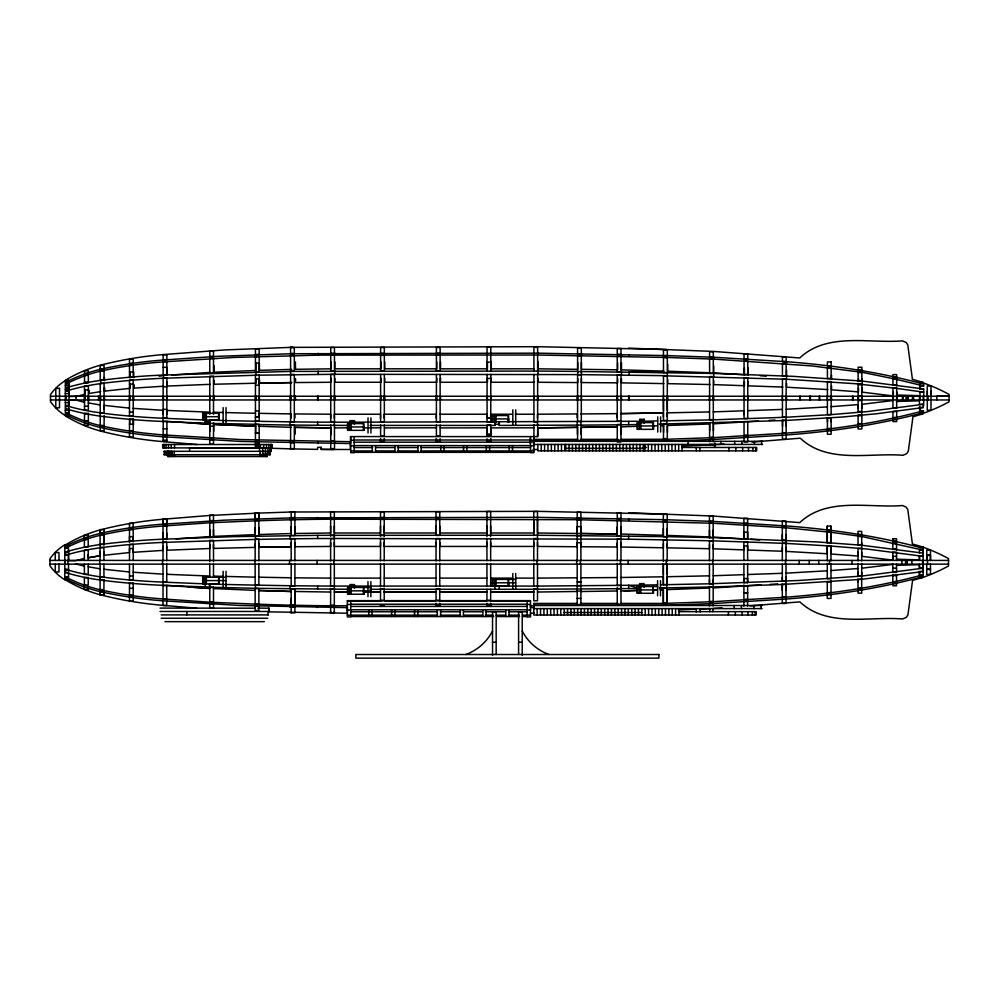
<?xml version="1.0" encoding="UTF-8"?>
<svg xmlns="http://www.w3.org/2000/svg" width="999" height="999" viewBox="0 0 999 999"><rect width="100%" height="100%" fill="white"/><g stroke="black" fill="none" stroke-linecap="round" stroke-linejoin="round"><path stroke-width="1.5" d="M65.197 564.135L65.197 560.414M68.519 576.885L65.434 576.885L65.434 578.746L70.092 581.043A135.764 117.582 0 0 0 81.668 585.988L84.653 587.075A135.764 117.582 0 0 0 99.937 591.57A375.899 325.537 0 0 0 125.862 596.528L131.094 597.327A375.899 325.537 0 0 0 162.712 600.786L239.723 605.469L347.352 607.629M68.519 569.393L65.722 569.393L65.722 572.614L70.38 573.938A135.764 67.882 0 0 0 81.955 576.785L84.94 577.422A135.764 67.882 0 0 0 100.225 580.007A375.899 187.949 0 0 0 126.161 582.879L131.393 583.341A375.899 187.949 0 0 0 163.012 585.339L209.628 587.075L209.628 583.853M84.515 558.404L75.512 560.689L68.519 560.689L68.519 555.157L65.722 555.157L65.722 551.935L70.38 550.611A135.764 67.882 0 0 1 81.955 547.752L84.94 547.127A135.764 67.882 0 0 1 100.225 544.53A375.899 187.949 0 0 1 126.161 541.67L131.393 541.208A375.899 187.949 0 0 1 163.012 539.21L232.305 536.675L317.632 535.327L537.499 535.252L666.483 536.65L713.174 537.612L817.657 541.945L861.7 545.242L923.163 553.134M68.519 550.824L68.519 548.089L65.722 548.089L65.722 546.228L70.38 543.931A135.764 117.582 0 0 1 81.955 538.985L84.94 537.899A135.764 117.582 0 0 1 100.225 533.404A375.899 325.537 0 0 1 126.161 528.446L131.393 527.634A375.899 325.537 0 0 1 163.012 524.175L224.588 520.154L291.658 517.882L537.499 517.345L666.483 519.742L713.174 521.416L786.026 525.911C832.292 529.383 878.346 536.126 923.163 548.289M68.519 399.975L68.519 405.519L65.722 405.519L65.722 408.728L70.38 410.065A135.764 67.882 0 0 0 81.955 412.912L84.94 413.536A135.764 67.882 0 0 0 100.225 416.133A375.899 187.949 0 0 0 126.161 419.006L131.393 419.468A375.899 187.949 0 0 0 163.012 421.466L205.195 423.201L205.195 419.98M67.994 564.135L67.994 560.414M68.232 580.119L68.232 578.259M68.519 573.401L68.519 570.192M68.519 554.358L68.519 551.136M68.519 546.703L68.519 544.842M68.519 409.528L68.519 406.306M69.056 386.65L69.056 383.916L66.259 383.916L66.259 382.055L70.904 379.757A135.764 117.582 0 0 1 82.492 374.812L85.464 373.726A135.764 117.582 0 0 1 100.749 369.23A375.899 325.537 0 0 1 126.686 364.273L131.918 363.461A375.899 325.537 0 0 1 163.536 360.002L217.42 356.356L290.597 353.746L538.036 353.171L667.295 355.607L713.711 357.242L786.563 361.725C832.829 365.209 878.87 371.953 923.688 384.116L923.688 385.976L919.979 385.976M84.515 399.962L84.515 396.241M85.04 390.234L85.04 394.23L76.049 396.516M100.225 551.735L100.225 555.719L88.224 557.767L88.224 554.408M88.224 399.962L88.224 396.241M100.749 391.546L88.761 393.594L88.761 390.234M99.688 564.135L99.688 560.414M99.937 591.57L99.937 589.71A135.764 117.582 0 0 1 84.653 585.214L81.668 584.128A135.764 117.582 0 0 1 70.092 579.183L65.434 576.885M103.933 592.17L103.933 594.904L100.087 594.904L100.087 594.055M100.087 533.753L100.087 529.645L103.933 529.645L103.933 533.091M100.225 580.007L100.225 576.798A135.764 67.882 0 0 1 84.94 574.2L81.955 573.576A135.764 67.882 0 0 1 70.38 570.716L65.722 569.393M65.722 555.157L70.38 553.833A135.764 67.882 0 0 1 81.955 550.973L84.94 550.349A135.764 67.882 0 0 1 100.225 547.752L100.225 544.53M65.722 548.089L70.38 545.791A135.764 117.582 0 0 1 81.955 540.846L84.94 539.76A135.764 117.582 0 0 1 100.225 535.264L100.225 533.404M100.225 416.133L100.225 383.391L104.071 383.391L104.071 412.799L100.225 412.799A135.764 67.882 0 0 1 84.94 410.327L81.955 409.702A135.764 67.882 0 0 1 70.38 406.843L65.722 405.519M100.225 399.962L100.225 396.241M103.933 551.735L103.933 555.307L129.495 552.547L129.495 548.563L133.204 548.563L133.204 552.31L163.012 550.387L163.012 546.403M103.933 545.254L103.933 534.94L100.087 534.94L100.087 544.93M103.933 532.38L103.933 529.645M103.933 399.962L103.933 396.241M103.933 380.369L103.933 377.497M130.02 384.39L130.02 388.374L104.47 391.133L104.47 387.562M104.47 380.781L104.47 377.672M129.495 542.195L129.495 536.675L133.204 536.675L133.204 541.858M129.495 399.962L129.495 396.241M130.02 378.022L130.02 372.502M133.204 399.962L133.204 396.241M163.536 386.213L133.741 388.136L133.741 384.39M133.741 377.684L133.741 371.94M162.475 564.135L162.475 560.414M162.712 600.786L162.712 598.925A375.899 325.537 0 0 1 131.094 595.479L125.862 594.667A375.899 325.537 0 0 1 99.937 589.71M163.012 585.339L163.012 582.117A375.899 187.949 0 0 1 131.393 580.119L126.161 579.657A375.899 187.949 0 0 1 100.225 576.798M100.225 547.752A375.899 187.949 0 0 1 126.161 544.88L131.393 544.418A375.899 187.949 0 0 1 163.012 542.42L163.012 532.929M100.225 535.264A375.899 325.537 0 0 1 126.161 530.294L131.393 529.495A375.899 325.537 0 0 1 163.012 526.036L163.012 518.993L166.721 518.993L166.721 523.863L163.012 523.863L163.012 518.993M163.012 421.466L163.012 418.244A375.899 187.949 0 0 1 131.393 416.246L126.161 415.784A375.899 187.949 0 0 1 100.225 412.924M163.012 399.962L163.012 396.241M166.721 546.403L166.721 550.237L209.778 548.501L209.778 544.517M166.721 539.572L166.721 532.929M166.721 524.463L166.721 518.993M166.721 399.962L166.721 396.241M167.258 382.23L167.258 386.064L210.302 384.328M167.258 375.399L167.258 368.756M209.778 529.67L209.778 536.563L175.949 538.923M209.778 399.962L209.778 396.241M213.499 544.517L213.499 548.414L255.145 547.39L255.145 543.381M213.499 529.67L213.499 536.401L255.145 534.64L255.145 527.697M213.499 399.962L213.499 396.241M214.023 380.344L214.023 384.24L255.981 383.216L255.981 379.208M214.023 365.497L214.023 372.227L255.981 370.467L255.981 363.524M254.92 564.135L254.92 560.414M255.157 605.981L255.157 604.12L209.49 602.197L162.712 598.925M255.145 519.792L255.145 512.986L258.866 512.986L258.866 518.656L255.145 518.656L255.145 512.986M348.601 589.285L255.444 588.336L255.444 585.114L224.588 584.452M163.012 542.42L255.444 539.423L255.444 536.213M163.012 526.036L209.778 522.764L255.444 520.841L255.444 518.993M223.052 420.529L209.778 420.129L209.778 423.364L259.166 424.35L259.166 439.847L255.444 439.847L255.444 421.241L224.588 420.567M255.444 399.962L255.444 396.241M291.184 542.782L291.184 546.753L258.866 547.327L258.866 543.381M258.866 527.697L258.866 534.54L291.184 533.541L291.184 526.648M258.866 518.431L258.866 512.986M258.866 399.962L258.866 396.241M259.39 379.208L259.39 383.154L291.72 382.58M291.72 369.368L259.39 370.367L259.39 363.024M289.535 564.135L289.535 560.414M289.785 607.055L289.785 605.194L255.157 604.12M290.072 588.948L290.072 585.739L255.444 585.114M255.444 539.423L290.072 538.811L290.072 535.589M255.444 520.841L290.072 519.78L290.072 517.919M348.601 425.424L290.072 425.075L290.072 421.865L255.444 421.241M290.072 399.962L290.072 396.241M291.184 605.119L291.184 589.21L294.905 589.21L294.905 605.119L291.184 605.119L291.184 598.326M291.184 417.894L291.184 413.911L258.866 413.336L258.866 417.295L255.444 417.295M291.184 396.241L291.184 399.962L291.034 396.241M294.905 542.757L294.905 546.728L330.619 546.441L330.619 542.457M294.905 526.623L294.905 533.491L330.619 532.991L330.619 526.098M294.905 399.962L294.905 396.241M295.429 378.584L295.429 382.555L331.144 382.267L331.144 378.284M295.429 361.963L295.429 369.318L331.144 368.818L331.144 361.925M317.095 564.135L317.095 560.414M317.345 607.517L317.345 605.656L289.785 605.194M317.632 589.223L317.632 586.001L290.072 585.739M290.072 538.811L317.632 538.536L317.632 535.327M290.072 519.78L317.632 519.305L317.632 517.457M317.632 425.349L317.632 422.127L290.072 421.865M317.632 399.962L317.632 396.241M334.328 611.326L334.328 612.812L330.619 612.812L330.619 611.326M330.619 399.962L330.619 396.241M333.803 564.135L333.803 560.414M334.041 607.629L334.041 605.769L317.345 605.656M334.328 589.285L334.328 586.076L317.632 586.001M334.328 542.457L334.328 546.441L380.494 546.441L380.494 542.457M317.632 538.536L334.328 538.473L334.328 535.252M334.328 526.098L334.328 532.991L380.494 532.991L380.494 526.098M317.632 519.305L334.328 519.193L334.328 517.345M334.328 425.412L334.328 422.19L317.632 422.127M334.328 399.962L334.328 396.241M334.865 378.284L334.865 382.267L381.019 382.267L381.019 378.284M334.865 361.925L334.865 368.818L381.019 368.818L381.019 361.925M347.352 607.267L347.352 613.211L269.243 611.85L269.243 608.204L257.792 608.091M350.025 588.211L350.025 584.565L354.458 584.565L354.458 588.211M350.025 424.338L350.025 422.19L334.328 422.19M354.458 424.338L354.458 422.19L639.797 421.278M380.494 399.962L380.494 396.241M384.203 542.457L384.203 546.441L436.039 546.441L436.039 542.457M384.203 526.098L384.203 532.991L436.039 532.991L436.039 526.098M384.203 399.962L384.203 396.241M384.74 378.284L384.74 382.267L436.8 382.267L436.8 378.284M384.74 361.925L384.74 368.818L436.8 368.818L436.8 361.925M436.263 399.962L436.263 396.241M439.76 542.457L439.76 546.441L486.938 546.441L486.938 542.457M439.76 526.098L439.76 532.991L486.938 532.991L486.938 526.098M440.522 378.284L440.522 382.267L487.462 382.267L487.462 378.284M440.522 361.925L440.522 368.818L487.462 368.818L487.462 361.925M486.938 417.457L486.938 414.235L439.985 414.235M486.938 399.962L486.938 396.241M490.659 542.457L490.659 546.441L533.791 546.441L533.791 542.457M490.659 526.098L490.659 532.991L533.791 532.991L533.791 519.28L533.791 535.626M490.659 399.962L490.659 396.241M534.315 382.267L491.183 382.267L491.183 378.284M534.315 368.818L491.183 368.818L491.183 361.438M494.855 425.412L494.855 422.19L494.855 425.424L370.055 425.412M499.288 425.412L499.288 422.19L499.288 425.424L580.906 425.112L580.906 421.903M577.31 603.421L533.791 603.421L533.791 605.282L664.36 605.282L712.886 603.558L785.738 599.063C832.005 595.591 878.046 588.848 922.864 576.673L922.864 574.825L919.442 574.825L919.442 571.765M533.791 399.962L533.791 396.241M536.975 564.135L536.975 560.414M639.622 587.3L639.622 583.641L644.055 583.641L644.055 585.152L537.499 586.076L537.499 589.285L370.055 589.285M537.499 542.457L537.499 546.441L577.197 546.74L577.197 542.757L580.906 542.757L580.906 546.74L617.257 547.015L617.257 542.907M537.499 560.951L537.499 535.252M537.499 517.345L537.499 532.991L615.746 533.941M68.756 408.703L68.756 412.812L65.959 412.812L65.959 414.672L70.617 416.97A135.764 117.582 0 0 0 82.205 421.915L85.177 423.002A135.764 117.582 0 0 0 100.462 427.497A375.899 325.537 0 0 0 126.398 432.467L131.631 433.266A375.899 325.537 0 0 0 163.249 436.725L240.26 441.408L350.487 443.568L350.487 436.575L537.637 436.613L537.637 434.14M537.499 425.412L537.499 422.19M537.499 399.962L537.499 396.241M577.722 378.584L577.722 382.567L538.036 382.267L538.036 378.284M577.722 362.437L577.722 369.33L538.036 368.818L538.036 361.438M576.66 564.135L576.66 560.414M577.197 585.776L577.197 604.62L580.906 604.62L580.906 585.776M577.197 535.551L577.197 560.839M577.197 533.503L577.197 526.61L580.906 526.61L580.906 533.503L617.257 533.99L617.257 526.873M830.269 532.23L786.026 527.759L713.174 523.276L577.197 519.705L577.197 517.857M577.197 425.112L577.197 421.903M577.197 399.962L577.197 396.241M580.382 564.135L580.382 560.414M580.906 535.551L580.906 560.839M580.906 519.705L580.906 517.857M581.443 378.584L581.443 382.567L617.657 382.842L617.657 378.733M581.443 362.437L581.443 369.33L617.657 369.817L617.657 362.699M617.12 399.962L617.12 396.241M620.441 564.135L620.441 560.414M620.978 563.424L620.978 588.686L533.791 589.248M620.978 542.907L620.978 547.04L663.348 547.764L663.336 543.818M620.978 560.714L620.978 518.381L617.257 518.431M620.978 526.873L620.978 534.04L663.348 535.277L663.336 528.446M620.978 421.59L620.978 424.812L580.906 425.124M620.978 399.962L620.978 396.241M621.503 378.733L621.503 382.867L663.873 383.591M621.503 362.699L621.503 369.867L663.873 371.104M628.134 564.135L628.134 560.414M617.257 588.661L628.658 588.561L628.658 585.352L638.261 587.986M919.442 547.552L923.163 547.352L923.163 556.343L866.87 549.025L830.993 546.041L786.026 543.419L713.174 540.834L628.658 539.198L628.658 535.976M628.658 520.454L628.658 518.593M620.978 424.812L628.658 424.687L628.658 421.466M628.658 399.962L628.658 396.241M644.055 587.3L644.055 585.077L657.517 584.84M709.465 588.036L667.195 589.622L667.182 602.809L663.336 602.809L663.348 589.685L660.314 589.772M709.465 575.836L667.195 576.723L667.182 584.602L663.336 584.602L663.348 576.785L620.978 577.497M663.336 574.725L663.336 564.135M663.348 396.241L663.473 410.552M663.573 432.455L663.586 425.624M664.36 605.282L664.36 603.421L712.886 601.698L785.738 597.202C832.005 593.731 878.046 586.987 922.864 574.825M666.233 564.135L666.233 560.414M667.182 574.725L667.182 564.135M667.32 410.552L667.182 396.241M667.432 432.455L667.432 425.512L709.702 423.976L709.702 430.794M896.528 565.347L919.442 564.672L919.442 568.194L923.163 568.194L861.7 576.086L798.688 580.494L709.465 583.791L709.465 579.77M709.465 544.767L709.465 548.713L667.195 547.827L667.182 543.818M709.465 530.107L709.465 536.938L667.195 535.402L667.182 528.446M709.465 399.962L709.465 396.241M712.649 564.135L712.649 560.414M712.886 603.558L712.886 601.698M659.19 588.011L713.174 586.937L713.174 579.77M713.174 544.767L713.174 548.788L743.905 549.887L743.905 545.966L747.627 545.966L747.627 550.024L782.317 551.248L782.317 547.34M713.174 540.834L713.174 523.139L709.465 523.139L709.465 538.136M713.174 530.107L713.174 537.062L743.905 538.961L743.905 532.18L747.627 532.18L747.627 539.185M713.174 523.276L713.174 521.416L709.465 521.291M713.174 423.064L713.174 419.842L786.026 417.245L830.993 414.635L866.87 411.638L923.163 404.32L923.163 407.542L877.172 413.673L842.856 416.97L786.026 420.467L659.228 424.15M713.174 399.962L713.174 396.241M713.711 380.594L713.711 384.615L744.442 385.714L744.442 381.793M713.711 365.934L713.711 372.889L744.442 374.787L744.442 368.007M743.905 606.193L743.905 600.874M743.905 582.617L743.905 578.571L747.627 578.571L747.627 582.617L743.905 582.617L743.905 563.748M743.905 399.962L743.905 396.241M747.627 606.193L747.627 600.874M748.151 381.793L748.151 385.839L782.841 387.075M748.151 375.012L748.151 368.007M786.026 564.135L786.026 581.256L782.317 581.256L782.317 577.21M782.317 541.333L782.317 534.54M782.317 399.962L782.317 396.241M785.501 564.135L785.501 560.414M785.738 599.063L785.738 597.202M923.163 564.135L923.163 571.416L918.081 572.165L861.7 579.308L782.317 584.477L782.317 597.015L786.026 597.015L786.026 577.21M786.026 547.34L786.026 551.386L827.272 553.758L827.272 545.804L830.993 545.804L830.993 560.963M786.026 560.839L786.026 534.54M786.026 527.759L786.026 525.911M786.026 420.467L786.026 417.245M786.026 399.962L786.026 396.241M786.563 383.166L786.563 387.212L827.809 389.585M786.563 370.367L786.563 379.245L855.956 383.753L895.741 388.274M799.212 564.135L799.212 560.414M809.29 564.135L809.29 560.414M818.693 564.135L818.693 560.414M827.272 543.006L827.272 531.88L830.993 531.88L830.993 542.582L827.272 542.582L827.272 531.88M827.272 530.144L827.272 526.111L830.993 526.111L830.993 530.019L827.272 530.019L827.272 526.111M827.272 399.962L827.272 396.241M829.457 564.135L829.457 560.414M830.993 545.804L830.993 554.008L857.991 556.043L857.991 552.247M830.993 543.256L830.993 531.88M830.993 531.493L830.993 526.111M830.993 399.962L830.993 396.241M831.53 385.726L831.53 389.835L858.516 391.87L858.516 388.074M831.53 379.083L831.53 374.812M851.985 564.135L851.985 560.414M861.7 563.623L861.7 576.098L857.991 576.098L857.991 572.29M857.991 399.962L857.991 396.241M858.516 381.506L858.516 378.883M861.413 590.334L861.413 588.486M861.7 579.32L857.991 579.32L857.991 588.086L861.7 588.086L861.7 572.29M861.7 552.247L861.7 556.318L892.819 560.127L892.819 556.368L896.528 556.368M861.7 560.926L861.7 543.056M919.442 553.196L919.442 550.149L923.163 550.149L861.7 536.488L857.991 536.463L857.991 545.229L861.7 545.229L861.7 534.627L861.7 531.393L857.991 531.393L857.991 534.602L861.7 534.602M861.7 415.434L861.7 412.212M861.7 399.962L861.7 396.241M862.237 388.074L862.237 392.145L893.343 395.954L893.343 392.195M862.237 381.705L862.237 378.883M892.819 541.57L892.819 538.786L896.528 538.786L896.528 541.57M892.819 399.962L892.819 396.241M897.065 392.195L897.065 395.03L919.979 395.691L919.979 392.17L923.688 392.17L897.065 388.436M905.606 564.135L905.606 560.414M907.254 564.135L907.254 560.414M911.887 564.135L911.887 560.414M919.442 399.962L919.442 396.241M919.679 411.089L919.679 406.506M919.979 411.688L919.979 407.217M922.626 564.135L922.626 560.414M923.163 399.962L923.163 396.241M923.688 405.731L923.688 388.961L862.237 381.069L792.894 376.336L713.711 373.439L577.584 371.503M927.284 396.241L927.284 391.246M931.006 396.241L931.006 391.246M271.878 447.902L271.89 444.518L162.7 444.518L162.7 447.902L271.828 447.902L271.828 444.518L271.678 447.902M663.336 416.858L663.348 412.912L620.978 413.623L663.348 412.912M667.182 416.858L667.195 412.837L709.465 411.95M667.295 399.962L667.295 396.241M786.563 379.245L663.473 375.774L663.473 420.429L667.32 420.429L667.295 372.49M666.77 424.001L666.77 420.779L713.174 419.842M666.77 539.885L666.77 536.663M666.77 587.874L666.77 584.665L713.174 583.716L713.174 563.711M895.741 379.22L862.237 372.315L811.875 365.934L713.711 359.103L667.295 357.467L667.295 355.607M667.007 441.121L667.007 439.26L713.423 437.624L786.275 433.141C832.529 429.657 878.583 422.914 923.401 410.751L923.401 412.612C878.583 424.775 832.529 431.518 786.275 435.002L713.423 439.485L664.884 441.208L533.916 441.208M639.747 423.414L639.797 419.318L644.23 419.318L644.18 421.466M644.18 423.339L644.23 421.191L657.579 420.954M666.77 521.64L666.77 519.78M666.483 605.194L666.483 603.334M66.259 383.916L70.904 381.618A135.764 117.582 0 0 1 82.492 376.673L85.464 375.587A135.764 117.582 0 0 1 100.749 371.091A375.899 325.537 0 0 1 126.686 366.121L131.918 365.322A375.899 325.537 0 0 1 163.536 361.863L232.829 357.492L318.157 355.132L538.036 355.02L667.295 357.467M76.049 396.391L69.056 396.516L69.056 390.984L66.259 390.984L66.259 387.762L70.904 386.438A135.764 67.882 0 0 1 82.492 383.579L85.464 382.954A135.764 67.882 0 0 1 100.749 380.357A375.899 187.949 0 0 1 126.686 377.497L131.918 377.035A375.899 187.949 0 0 1 163.536 375.037L290.597 371.416L538.036 371.079L577.722 371.378L577.722 374.6L667.295 375.711M66.259 390.984L70.904 389.66A135.764 67.882 0 0 1 82.492 386.8L85.464 386.176A135.764 67.882 0 0 1 100.749 383.579A375.899 187.949 0 0 1 126.686 380.706L131.918 380.244A375.899 187.949 0 0 1 163.536 378.246L255.981 375.249L255.981 372.04M88.224 557.767L100.087 555.719M892.819 400.549L861.7 404.358L861.7 408.416M861.7 568.219L892.819 564.423M159.066 376.161L162.05 375.824M830.993 406.68L857.991 404.632L857.991 408.416M830.993 570.541L857.991 568.506M171.865 375.075L210.302 372.39M714.722 444.705L724.025 444.043M751.935 442.058L800.274 438.186C827.784 464.11 869.255 452.522 902.971 455.282L906.667 453.708L908.316 451.248L912.961 416.733L923.163 413.786L919.442 413.786M712.774 608.503L722.077 607.842M749.987 605.856L799.874 601.873C827.384 627.797 868.855 616.208 902.572 618.968L906.268 617.394L907.916 614.934L912.574 580.419L922.764 577.459L919.442 577.459L923.163 577.347L927.547 575.699A188.124 188.124 0 0 0 948.513 565.996L948.513 558.553A188.124 188.124 0 0 0 927.547 548.851L923.163 547.202M744.143 421.94L713.423 423.838L713.423 430.794M747.864 421.715L758.416 421.066M768.98 420.417L775.012 420.042M713.174 587.961L743.905 586.013M743.905 585.839L761.176 584.939M770.217 584.39L777.746 583.916M786.026 409.29L827.272 406.905M786.026 573.164L827.272 570.779M256.955 513.174L292.257 511.963M621.228 439.348L667.007 439.26M682.242 446.078L713.174 444.817M678.321 609.902L696.241 609.178L696.241 612.1M709.952 608.616L700.074 609.015L700.074 612.025M713.174 411.888L743.905 410.789L743.905 414.697M747.627 410.664L782.317 409.415M642.482 447.577L645.516 447.465M255.444 513.249L209.178 515.496L163.012 519.243A375.899 375.899 0 0 0 131.393 523.239L126.161 524.163A375.899 375.899 0 0 0 100.225 529.895A135.764 135.764 0 0 0 84.94 535.077L81.955 536.338A135.764 135.764 0 0 0 70.38 542.045L65.722 544.692L68.519 544.692L64.798 544.817A49.688 49.688 0 0 0 56.656 551.023L54.246 553.446A49.688 49.688 0 0 0 49.95 558.766L49.95 565.784A49.688 49.688 0 0 0 54.246 571.103L56.656 573.526A49.688 49.688 0 0 0 64.798 579.732L68.519 579.732M713.174 575.749L743.905 574.662M747.627 574.525L782.317 573.289M713.174 586.937L786.026 584.34M292.257 347.315L224.588 349.937L163.012 354.595A375.899 375.899 0 0 0 131.393 358.591L126.161 359.515A375.899 375.899 0 0 0 100.225 365.247A135.764 135.764 0 0 0 84.94 370.429L81.955 371.69A135.764 135.764 0 0 0 70.38 377.397L65.722 380.045L68.519 380.045M896.528 401.473L919.442 400.799L919.442 404.333L923.163 404.333M637.861 426.273L621.216 426.86L621.216 434.028M652.996 425.936L657.529 425.799M660.564 425.711L663.586 425.512M620.978 590.933L637.624 590.446L624 590.896M652.759 589.997L655.781 589.909M660.314 589.835L663.348 589.735M258.991 375.187L334.865 374.3L577.722 374.6M290.072 347.365L537.499 346.69L666.633 349.513M290.072 512.012L537.499 511.338L666.633 514.16M291.571 382.592L259.39 383.154L259.39 379.945M628.658 424.7L638.349 424.513M258.866 547.327L291.184 546.753M628.658 588.561L638.261 588.386M660.551 420.904L666.77 420.779M660.501 584.79L666.77 584.665M537.749 434.802L537.749 427.909L577.434 427.297M581.143 427.297L617.37 426.81M537.749 427.909L577.434 427.397L577.434 434.29M617.37 426.91L581.143 427.397L581.143 434.29M537.499 592.032L577.197 591.47M580.906 591.52L617.257 590.983M580.906 413.948L617.12 413.648L617.12 417.757M537.499 578.109L577.197 577.809M580.906 577.809L617.257 577.534M292.257 448.901L270.417 448.226M291.858 612.574L289.673 612.537M330.744 353.396L334.465 353.396M436.401 353.371L440.122 353.371M255.444 354.495L259.166 354.495M290.597 355.257L294.318 355.257L294.318 371.216L290.597 371.216L290.597 353.746M380.619 355.357L384.34 355.357M663.473 355.706L667.32 355.706M209.778 356.418L213.499 356.418M487.075 362.15L490.784 362.15M255.444 363.062L259.166 363.062M129.495 363.424L133.204 363.424M163.137 367.32L166.858 367.32M100.225 368.918L104.071 368.918L104.071 365.472L100.225 365.472L100.225 370.117M859.352 370.167L861.837 370.167M859.352 370.429L861.837 370.429M129.495 371.99L133.204 371.99M858.116 372.552L861.837 372.552M84.515 373.526L87.075 373.526M290.597 374.438L294.318 374.438L294.318 421.765L290.597 421.765L290.597 371.416M892.944 376.835L896.665 376.835M487.075 378.421L490.784 378.421M896.665 378.683L892.944 378.683L892.944 384.752L896.665 384.752M255.444 378.946L259.166 378.946M858.116 380.594L861.837 380.594M69.056 380.894L65.335 380.894L65.335 415.309L69.056 415.309M65.335 381.243L69.056 381.243M66.259 382.055L69.056 382.055M84.515 382.093L88.362 382.093M919.442 382.43L923.163 382.43L912.424 379.32M129.495 384.091L133.204 384.091M858.116 384.727L861.837 384.727M255.444 385.277L259.166 385.277M65.335 385.751L69.056 385.751M163.137 386.838L166.858 386.838M66.259 387.762L69.056 387.762M919.979 413.174L923.688 413.174L928.083 411.526A188.124 188.124 0 0 0 949.05 401.823L949.05 394.38A188.124 188.124 0 0 0 928.083 384.677L923.688 383.029L919.979 383.029L919.979 388.973L923.688 388.961M65.335 389.373L67.807 389.373M84.515 389.935L88.362 389.935M65.335 393.581L69.056 393.581M858.116 395.716L861.837 395.716M50.487 396.241L949.05 396.241L936.837 396.241L936.837 399.962M69.056 399.812L76.049 399.812M50.487 399.962L949.05 399.962M858.116 400.487L861.837 400.487M65.335 402.622L69.056 402.622M84.515 406.268L88.362 406.268M919.442 407.542L923.163 407.542M163.137 409.365L166.858 409.365M65.335 410.439L69.056 410.439M919.679 410.751L923.401 410.751M255.444 410.914L259.166 410.914M858.116 411.476L861.837 411.476M129.495 412.1L133.204 412.1M920.928 412.612L923.401 412.612M205.195 412.849L209.628 412.862M84.515 414.11L88.474 414.11M512.225 414.235L490.659 414.235L490.659 418.206L486.938 418.206M515.297 414.235L533.791 414.235M65.335 414.96L67.807 414.96M861.837 415.147L858.116 415.147L858.116 423.913L861.837 423.913L861.95 415.022M858.116 415.596L861.837 415.596M68.519 416.171L65.722 416.171L70.38 418.818A135.764 135.764 0 0 0 81.955 424.525L84.94 425.786A135.764 135.764 0 0 0 100.225 430.969A375.899 375.899 0 0 0 126.161 436.7L131.393 437.624A375.899 375.899 0 0 0 163.012 441.62L197.103 444.518M202.685 416.708L219.081 416.708M255.444 417.107L259.166 417.107M896.665 417.507L892.944 417.507L892.944 411.451L896.665 411.451L896.665 421.59L892.944 421.59L892.944 418.806M487.075 417.782L490.784 417.782M827.409 417.794L831.131 417.794L831.131 428.496L827.409 428.496L827.409 417.794L827.522 421.915M492.357 418.918L508.741 418.918M892.944 419.368L896.665 419.368M219.081 420.079L202.685 420.079L202.685 413.324L218.893 413.324L218.943 420.079M639.735 420.816L644.155 420.816M163.137 421.353L166.858 421.353M350.025 421.815L354.458 421.815M205.195 422.065L209.628 422.077L209.628 419.98M653.421 422.589L637.225 422.589L637.225 429.333L653.621 429.333L653.471 425.961M858.116 423.651L861.837 423.651M129.495 424.213L133.454 424.225M494.855 424.288L499.288 424.288M637.225 425.961L653.621 425.961M209.778 426.186L213.499 426.186M347.527 426.96L363.911 426.973M102.785 427.285L100.225 427.285L100.225 430.731L104.071 430.731L104.071 427.634M334.578 427.909L348.426 427.809M363.811 427.909L380.731 427.809M384.453 427.909L436.513 427.809M440.222 427.909L487.175 427.809L487.175 434.802L490.896 434.802L490.896 427.909L534.028 427.809M163.137 428.871L166.858 428.871M827.409 430.344L831.131 430.344M255.444 432.879L259.166 432.879M255.444 433.116L259.166 433.116M487.075 434.053L490.784 434.053M163.137 436.513L166.858 436.513L166.858 441.383L163.137 441.383L163.249 434.865A375.899 325.537 0 0 1 131.631 431.406L126.398 430.606A375.899 325.537 0 0 1 100.462 425.636A135.764 117.582 0 0 1 85.177 421.141L82.205 420.055A135.764 117.582 0 0 1 70.617 415.109L65.959 412.812M744.043 437.062L747.751 437.062M709.59 439.085L713.311 439.085M533.916 439.348L577.572 439.348M580.694 439.348L618.119 439.348M209.778 439.785L213.499 439.785L213.499 444.23L209.778 444.23L209.778 438.723M354.158 439.997L530.544 439.997M163.137 440.147L166.858 440.147M350.774 440.234L354.158 440.234M530.544 440.234L533.916 440.234M487.075 440.684L490.784 440.684M762.562 441.333L533.528 441.333L533.528 444.43L762.562 444.43M255.444 441.708L259.166 441.708M163.249 434.865L240.26 439.548L350.487 441.708M380.494 438.911L380.494 441.558L384.34 441.62L384.34 438.611M530.257 441.708L533.916 441.708M617.257 441.945L620.978 441.945M354.158 442.195L530.544 442.195M290.597 442.794L294.318 442.794M255.444 443.906L259.166 443.906M709.59 444.355L713.311 444.355M712.637 445.442L714.872 445.442M354.158 445.579L530.544 445.579M350.774 445.816L354.158 445.816M530.544 445.816L533.916 445.816M255.444 445.929L259.166 445.929M350.249 442.532L350.249 449.525L321.266 449.413L321.266 447.34L317.632 447.34L317.632 449.388L290.072 448.851M643.368 447.477L646.465 447.477M682.017 447.477L756.705 447.477L756.705 450.849L565.709 450.849L565.709 444.43M354.158 447.564L372.727 447.564M375.811 447.564L394.38 447.564M397.477 447.564L417.594 447.564M420.691 447.564L530.544 447.564M271.016 447.964L189.598 447.964L189.598 451.336M565.709 448.339L643.368 448.339M533.016 449.525L537.499 449.525M350.774 450.936L372.727 450.936M375.811 450.936L394.38 450.936M397.477 450.936L417.957 450.949M420.691 450.936L533.916 450.936M163.873 451.323L271.104 451.336L271.116 447.964L270.941 451.336M354.158 452.335L530.544 452.335M163.873 454.707L270.329 454.707L270.329 451.323M291.184 517.569L294.905 517.569M330.619 517.582L334.328 517.582M380.507 517.544L384.215 517.544M436.039 517.544L439.76 517.544M577.197 518.069L580.906 518.069M334.328 519.193L577.197 519.705M663.336 519.88L667.182 519.88M620.978 520.292L617.257 520.292L617.257 535.889L620.978 535.889M209.778 520.591L213.499 520.591M743.905 523.314L747.627 523.314M782.317 525.674L786.026 525.674M102.66 533.091L100.087 533.091L100.087 529.645M330.619 535.389L334.328 535.389M380.507 535.377L384.215 535.377M577.197 535.676L580.906 535.676M709.465 537.537L713.174 537.537M84.378 537.699L88.224 537.699L88.224 535.002L84.378 534.977L84.378 539.085M334.328 538.473L628.658 539.198M537.499 538.523L533.791 538.523L533.791 560.951M620.978 539.11L617.257 539.11L617.257 560.714M896.528 541.008L892.819 541.008L892.819 538.786M786.026 543.294L782.317 543.294L782.317 560.839M100.087 544.343L103.933 544.343L103.933 534.94M68.519 545.067L64.798 545.067L64.798 579.482L68.519 579.482M86.95 547.015L84.378 547.015L84.378 539.56L88.224 539.56L88.224 547.015M919.442 547.202L923.163 547.077L912.424 543.968L907.779 509.552L906.13 507.092L902.434 505.519C868.718 508.279 827.259 496.703 799.749 522.614L713.174 516.046L628.658 512.787M861.7 548.439L857.991 548.439L857.991 560.926M896.528 548.926L892.819 548.926L892.819 542.869L896.528 542.869L896.528 550.187M65.722 551.935L68.519 551.935M926.747 555.119L930.469 555.119M923.163 556.343L919.442 556.343L919.442 559.865L896.528 559.203M49.95 560.414L948.513 560.414M49.95 564.135L948.513 564.135M892.819 568.169L896.528 568.181M926.747 569.118L930.469 569.118M926.747 569.442L930.469 569.442M919.442 571.416L923.163 571.416M892.819 575.624L896.528 575.624M129.495 575.986L133.204 575.986M205.195 576.735L209.628 576.735M226.036 577.21L202.685 577.21L202.685 583.953L219.081 583.953M334.328 578.109L380.494 578.109M384.203 578.109L436.039 578.109M439.76 578.109L486.938 578.109M490.659 578.109L512.225 578.109M515.297 578.109L533.791 578.109M494.855 578.945L499.288 578.945M515.709 579.42L492.357 579.42L492.357 586.176L508.741 586.176L508.603 582.792M100.087 580.194L103.933 580.194M202.685 580.581L226.036 580.581M830.993 581.967L827.272 581.967L827.272 592.607L830.993 592.607L830.993 580.294M492.357 582.792L515.709 582.792M129.495 583.366L133.204 583.366M896.528 583.491L892.819 583.491L892.819 585.764L896.528 585.764L896.528 582.979M209.778 584.19L213.499 584.19M163.012 585.526L166.721 585.526M620.978 585.439L617.257 585.439L617.257 563.424M334.328 586.076L537.499 586.076M657.617 586.538L637.125 586.538L637.125 593.294L653.508 593.294L653.508 589.922M709.465 587.012L713.174 587.012L713.174 601.398L709.465 601.398L709.465 586.413M370.866 587.462L347.527 587.462L347.527 594.218L363.911 594.218M129.495 588.299L133.204 588.349M330.619 589.148L334.328 589.148M380.507 589.16L384.215 589.16M637.125 589.922L657.617 589.922M347.527 590.846L370.866 590.846M577.197 591.058L580.906 591.058M100.087 591.458L102.66 591.458M363.524 591.982L380.444 591.982M384.153 591.982L436.039 591.982M439.76 591.982L486.938 591.982M490.659 591.982L533.791 591.982M363.524 592.032L380.444 592.032M384.153 592.032L436.039 592.032M439.76 592.032L486.938 592.032M490.659 592.032L533.791 592.032M577.197 598.364L580.906 598.401M381.493 600.636L347.352 600.636L347.352 616.907L350.724 616.907L350.724 600.836M384.603 600.636L435.814 600.636M438.923 600.636L487.037 600.636M490.134 600.636L530.494 600.636L530.494 616.907L527.11 616.907L527.11 600.836M347.352 600.836L530.494 600.836M743.905 601.236L747.627 601.236M580.419 603.421L617.719 603.421M620.829 603.421L664.36 603.421M350.724 604.208L527.11 604.208M347.352 604.445L350.724 604.445M527.11 604.445L530.494 604.445M533.791 605.506L762.037 605.506M257.617 605.869L255.145 605.869L255.145 610.489L258.866 610.489L258.866 605.869M334.041 605.769L347.352 605.769M380.507 605.794L384.215 605.794M436.039 605.794L439.76 605.794M486.938 605.794L490.659 605.794M350.724 606.418L527.11 606.418M330.619 606.967L334.328 606.967M160.015 608.091L255.307 608.204M533.791 608.603L762.037 608.603M350.724 609.79L527.11 609.79M347.352 610.027L350.724 610.027M527.11 610.027L530.494 610.027M160.015 611.463L269.393 611.463M678.995 611.65L756.168 611.65L756.168 615.022L533.791 615.022L533.791 603.421M350.724 611.775L437.375 611.775M440.472 611.775L460.576 611.775M463.673 611.775L482.242 611.775M485.339 611.775L505.457 611.775M508.553 611.775L527.11 611.775M564.185 612.512L641.845 612.512M530.494 613.211L534.465 613.211M161.176 614.897L268.406 614.897M347.352 615.159L437.375 615.159M440.472 615.159L460.576 615.159M463.673 615.159L482.242 615.159M485.339 615.159L493.081 615.159M496.166 615.159L505.457 615.159M508.553 615.159L519.38 615.159M522.477 615.159L530.494 615.159M350.724 616.545L493.731 616.545M496.753 616.545L519.605 616.545M522.602 616.545L527.11 616.545M161.176 618.269L267.632 618.269M164.96 621.64L264.348 621.64M492.544 642.27L496.166 642.27M518.593 642.27L522.227 642.27M294.905 577.822L330.619 578.109M334.328 449.525L321.253 449.388L321.253 447.34M290.072 425.087L255.444 424.463M330.856 434.815L330.856 427.909L295.142 427.31L295.142 434.278M295.142 427.41L330.856 427.909M294.905 591.483L330.607 592.045M291.184 577.784L258.866 577.21M663.985 372.427L629.195 371.803L629.195 375.025M255.444 588.336L209.628 587.225L209.628 584.003L223.052 584.403M709.989 384.54L667.732 383.653L667.719 379.645M213.499 412.262L222.814 412.5M225.924 412.562L255.444 413.286M213.499 576.136L222.752 576.361M225.836 576.435L255.145 577.16M291.034 591.483L258.866 590.496L291.184 591.483M259.103 426.261L291.433 427.36M205.195 421.628L209.778 421.79M628.658 348.139L713.174 351.398L799.749 357.967C827.259 332.055 868.718 343.631 902.434 340.871L906.13 342.445L907.779 344.905L912.437 379.42M709.989 372.764L667.732 371.216L667.719 364.273M201.473 419.855L163.012 418.244M201.473 583.728L163.012 582.117M209.778 412.175L166.721 410.427L166.721 414.26M166.721 574.3L209.778 576.048M213.736 424.388L255.694 426.161M213.499 588.561L255.157 590.384M760.214 375.761L766.258 376.136M750.636 539.373L759.69 539.935M133.204 408.366L163.012 410.289L163.012 414.26M133.204 572.24L163.012 574.15M191.571 422.939L210.015 424.238M172.877 585.876L175.949 586.101M188.249 586.962L209.778 588.461L166.721 585.402L166.721 598.826L163.012 598.826L163.012 585.139M196.703 608.204L162.612 605.307A375.899 375.899 0 0 1 130.994 601.311L125.762 600.387A375.899 375.899 0 0 1 99.825 594.655A135.764 135.764 0 0 1 84.54 589.472L81.568 588.211A135.764 135.764 0 0 1 69.98 582.504L65.322 579.845M129.495 408.129L103.933 405.357L103.933 408.941M103.933 569.23L129.495 572.002M830.993 532.305L861.7 536.488M88.224 402.909L100.225 404.97M88.224 566.783L100.087 568.806M897.065 379.52L923.688 385.976M75.512 399.975L84.515 402.285M75.512 563.848L84.378 566.146M64.798 563.798L65.447 564.135M930.469 564.023L930.469 574.375L926.747 574.375L926.747 564.135M928.083 396.241L928.083 399.962M927.547 560.414L927.547 564.135M923.163 547.352L923.163 577.197L919.442 576.997M919.979 385.639L919.979 389.023M919.979 396.241L919.979 399.962M919.442 556.168L919.442 560.414M919.442 564.135L919.442 568.381M919.442 572.914L919.442 575.424M913.536 396.241L913.536 399.962M912.437 396.241L912.437 399.962M908.316 396.241L908.316 399.962M907.779 396.241L907.779 399.962M906.667 396.241L906.667 399.962M906.13 396.241L906.13 399.962M902.971 396.241L902.971 399.962M902.434 396.241L902.434 399.962M901.91 560.414L901.91 564.135M896.665 385.914L896.665 374.613L892.944 374.613L892.944 377.397M896.528 560.414L896.528 552.147L892.819 552.147L892.819 560.414M896.528 564.135L896.528 572.415L892.819 572.415L892.819 564.135M896.528 574.775L896.528 581.63L892.819 581.63L892.819 574.775M893.343 396.241L893.343 399.962M862.237 370.454L862.237 372.315M862.237 381.069L862.237 384.29M862.237 396.241L862.237 399.962M861.837 371.391L861.837 367.22L858.116 367.257L858.116 370.167M861.95 424.413L861.837 428.983L858.116 428.983L858.116 426.036M858.516 396.241L858.516 399.962M857.991 563.623L857.991 576.098M857.691 579.283L857.691 581.918M853.046 396.241L853.046 399.962M852.522 396.241L852.522 399.962M831.53 396.241L831.53 399.962M831.23 417.657L831.23 421.915M831.131 430.094L831.131 434.265L827.409 434.265L827.409 430.094M830.993 563.586L830.993 578.746L827.272 578.746L827.272 563.586M830.519 396.241L830.519 399.962M827.272 545.804L827.272 560.963M819.754 396.241L819.754 399.962M819.23 396.241L819.23 399.962M810.351 396.241L810.351 399.962M809.814 396.241L809.814 399.962M800.274 396.241L800.274 399.962M799.749 396.241L799.749 399.962M786.563 361.725L786.563 363.586M786.563 396.241L786.563 399.962M786.275 420.754L786.275 426.361M786.275 433.141L786.275 435.002M786.163 433.728L786.163 439.285L782.442 439.285L782.442 434.69M786.026 526.398L786.026 521.091L782.317 521.091L782.317 526.398M786.026 598.876L786.026 603.458L782.317 603.458L782.317 598.876M785.976 583.416L785.976 590.421M782.554 419.58L782.554 426.361M782.317 564.135L782.317 581.256M782.267 583.641L782.267 590.421M761.613 441.333L761.613 444.43M761.088 605.506L761.088 608.603M755.744 447.477L755.744 450.849M755.207 611.65L755.207 615.022M754.407 441.333L754.407 444.43M753.87 605.506L753.87 608.603M752.934 447.477L752.934 450.849M752.409 611.65L752.409 615.022M748.476 447.477L748.476 450.849M748.151 396.241L748.151 399.962M747.939 611.65L747.939 615.022M747.751 436.463L747.751 442.02L744.043 442.02L744.043 436.463M747.627 523.676L747.627 518.356L743.905 518.356L743.905 523.676M747.627 560.414L747.627 541.92L743.905 541.92L743.905 560.414M747.627 563.748L747.627 582.617M747.627 585.776L747.627 599.375L743.905 599.375L743.905 584.989M744.442 396.241L744.442 399.962M742.657 447.477L742.657 450.849M742.12 611.65L742.12 615.022M741.907 441.333L741.907 444.43M741.37 605.506L741.37 608.603M735.876 447.477L735.876 450.849M735.339 611.65L735.339 615.022M734.69 441.333L734.69 444.43M734.165 605.506L734.165 608.603M728.945 447.477L728.945 450.849M728.408 611.65L728.408 615.022M720.966 441.333L720.966 444.43M714.872 442.882L714.872 447.477M713.711 357.242L713.711 359.103M713.711 373.439L713.711 376.66M713.711 396.241L713.711 399.962M713.423 437.624L713.423 439.485M713.311 422.839L713.311 437.225L709.59 437.225L709.59 422.839M713.311 438.798L713.311 441.72M713.174 522.614L713.174 516.021L709.465 516.021L709.465 522.614M713.174 560.826L713.174 540.759L709.465 540.759L709.465 560.826M713.174 605.894L713.174 603.246L709.465 603.259L709.465 605.894M712.911 608.603L712.911 611.65M709.777 608.603L709.777 611.65M709.59 438.798L709.59 441.72M709.465 563.711L709.465 583.791M699.874 447.477L699.874 450.849M696.241 447.477L696.241 450.849M688.099 441.333L688.099 444.43M682.08 444.43L682.017 450.849M678.995 608.603L678.995 615.022M678.696 444.43L678.696 450.849M675.611 608.603L675.611 615.022M675.324 444.43L675.324 450.849M672.24 608.603L672.24 615.022M671.94 444.43L671.94 450.849M668.855 608.603L668.855 615.022M668.568 444.43L668.568 450.849M667.719 396.241L667.732 399.962M667.32 356.418L667.32 350.224L663.473 350.224L663.473 356.418M667.182 520.491L667.182 514.398L663.336 514.398L663.336 520.491M667.182 561.201L667.182 539.947L663.336 539.947L663.336 561.201M667.182 563.636L667.182 584.602M667.182 602.809L667.182 587.824L663.336 587.824L663.336 602.809M665.484 608.603L665.484 615.022M665.197 444.43L665.197 450.849M664.884 439.348L664.884 441.208M663.336 563.636L663.336 584.602M662.1 608.603L662.1 615.022M661.813 444.43L661.813 450.849M660.626 416.858L660.626 432.043M660.476 580.644L660.476 595.816M658.728 608.603L658.728 615.022M658.441 444.43L658.441 450.849M657.742 416.858L657.742 432.043M657.579 580.644L657.579 595.816M655.356 608.603L655.356 615.022M655.057 444.43L655.057 450.849M653.271 586.538L653.271 593.294M653.109 586.538L653.109 593.294M651.972 608.603L651.972 615.022M651.685 444.43L651.685 450.849M648.601 608.603L648.601 615.022M648.301 444.43L648.301 450.849M645.217 608.603L645.217 615.022M644.929 444.43L644.929 450.849M644.23 419.318L644.155 422.315L639.735 422.315L639.797 419.318M643.368 444.43L643.368 450.849M641.845 608.603L641.845 615.022M640.883 422.589L640.883 429.333M640.771 586.538L640.771 593.294M639.997 444.43L639.997 450.849M639.397 422.589L639.397 429.333M639.298 586.538L639.298 593.294M638.473 608.603L638.473 615.022M637.562 422.589L637.562 429.333M637.462 586.538L637.462 593.294M636.613 444.43L636.613 450.849M635.089 608.603L635.089 615.022M633.241 444.43L633.241 450.849M631.718 608.603L631.718 615.022M629.857 444.43L629.857 450.849M629.195 354.42L629.195 356.281M629.195 396.241L629.195 399.962M628.334 608.603L628.334 615.022M626.485 444.43L626.485 450.849M624.962 608.603L624.962 615.022M623.114 444.43L623.114 450.849M621.503 354.208L621.503 356.069M621.503 371.69L621.503 374.912M621.503 396.241L621.503 399.962M621.59 608.603L621.59 615.022M620.978 518.956L620.978 512.724L617.257 512.724L617.257 518.956M620.978 587.424L620.978 604.195L617.257 604.195L617.257 587.424M619.73 444.43L619.73 450.849M618.206 608.603L618.206 615.022M617.657 396.241L617.657 399.962M616.358 444.43L616.358 450.849M614.835 608.603L614.835 615.022M612.974 444.43L612.974 450.849M611.45 608.603L611.45 615.022M609.602 444.43L609.602 450.849M608.079 608.603L608.079 615.022M606.231 444.43L606.231 450.849M604.695 608.603L604.695 615.022M602.847 444.43L602.847 450.849M601.323 608.603L601.323 615.022M599.475 444.43L599.475 450.849M597.951 608.603L597.951 615.022M596.091 444.43L596.091 450.849M594.567 608.603L594.567 615.022M592.719 444.43L592.719 450.849M591.196 608.603L591.196 615.022M589.348 444.43L589.348 450.849M587.812 608.603L587.812 615.022M585.963 444.43L585.963 450.849M584.44 608.603L584.44 615.022M582.592 444.43L582.592 450.849M581.443 353.683L581.443 355.532M581.443 371.378L581.443 374.6M581.443 396.241L581.443 399.962M581.306 372.352L581.306 355.744L577.584 355.744L577.584 372.352M581.306 424.7L581.306 440.447L577.584 440.447L577.584 424.7M581.068 608.603L581.068 615.022M580.906 518.381L580.906 512.3L577.197 512.3L577.197 518.381M580.906 536.525L580.906 519.917L577.197 519.917L577.197 536.525M580.906 563.798L580.906 585.651L577.197 585.651L577.197 563.798M579.208 444.43L579.208 450.849M577.722 353.683L577.722 355.532M577.722 396.241L577.722 399.962M577.684 608.603L577.684 615.022M577.197 417.919L577.197 413.936L537.499 414.235L537.499 418.206M575.836 444.43L575.836 450.849M574.313 608.603L574.313 615.022M572.452 444.43L572.452 450.849M570.928 608.603L570.928 615.022M569.08 444.43L569.08 450.849M567.557 608.603L567.557 615.022M564.847 444.43L564.847 450.849L537.837 450.849L537.837 444.43M564.185 608.603L564.185 615.022M561.475 444.43L561.475 450.849M560.801 608.603L560.801 615.022M558.104 444.43L558.104 450.849M557.43 608.603L557.43 615.022M554.72 444.43L554.72 450.849M554.045 608.603L554.045 615.022M551.348 444.43L551.348 450.849M550.674 608.603L550.674 615.022M547.964 444.43L547.964 450.849M547.302 608.603L547.302 615.022M544.592 444.43L544.592 450.849M543.918 608.603L543.918 615.022M541.221 444.43L541.221 450.849M540.546 608.603L540.546 615.022M538.036 353.171L538.036 355.02M538.036 366.958L538.036 368.818M538.036 371.079L538.036 374.3M538.036 379.046L538.036 382.267M538.036 396.241L538.036 399.962M537.637 354.358L537.637 347.377L533.916 347.377L533.916 354.358M537.637 355.107L537.637 371.453M537.637 374.35L537.637 421.853L533.916 421.853L533.916 374.35M537.637 424.737L537.637 436.613M537.499 517.757L537.499 511.55L533.791 511.55L533.791 517.757M537.499 519.28L537.499 535.626M537.499 563.598L537.499 586.026M537.499 588.911L537.499 600.786L533.791 600.786L533.791 588.911M537.162 608.603L537.162 615.022M533.916 355.107L533.916 371.453M533.916 424.737L533.916 452.697L530.544 452.697L530.544 436.613M533.791 563.598L533.791 586.026M530.257 438.424L530.257 443.568M522.227 655.282L522.227 611.738L518.593 611.738L518.593 654.507M515.709 409.802L515.709 424.975M515.709 573.526L515.709 588.698M512.812 409.802L512.812 424.975M512.812 573.526L512.812 588.698M512.512 445.579L512.512 452.335M509.253 445.579L509.253 452.335M509.078 609.79L509.078 616.545M508.603 418.918L508.741 422.302M508.503 586.176L508.454 579.42L508.316 586.176M508.341 415.547L508.316 422.302L508.553 415.547L492.357 415.547L492.357 422.302M505.819 609.79L505.819 616.545M499.288 586.076L499.288 589.285M496.166 654.507L496.166 611.738L492.544 611.738L492.544 655.282M496.003 415.547L496.003 422.302M496.003 579.42L496.003 586.176M494.855 586.076L494.855 589.285M494.53 415.547L494.53 422.302M494.53 579.42L494.53 586.176M492.694 415.547L492.694 422.302M492.694 579.42L492.694 586.176M491.183 366.958L491.183 368.818M491.183 379.046L491.183 382.267M491.183 396.241L491.183 399.962M490.784 354.146L490.784 347.29L487.075 347.29L487.075 354.146M490.784 355.02L490.784 371.079M490.784 374.3L490.784 421.89L487.075 421.89L487.075 374.3M490.784 438.761L490.784 441.62L486.938 441.558L487.075 438.761M490.659 438.911L490.659 441.558M490.659 517.994L490.659 511.463L486.938 511.463L486.938 517.994M490.659 519.193L490.659 536.525M490.659 538.473L490.659 560.739M490.659 563.811L490.659 586.076M490.659 589.285L490.659 600.212L486.938 600.212L486.938 589.285M490.659 603.284L490.659 606.418M489.597 445.579L489.597 452.335M487.462 396.241L487.462 399.962M487.075 355.02L487.075 371.079M486.938 519.193L486.938 536.525M486.938 538.473L486.938 560.739M486.938 563.811L486.938 586.076M486.938 603.284L486.938 606.418M486.338 445.579L486.338 452.335M486.163 609.79L486.163 616.545M482.904 609.79L482.904 616.545M466.795 445.579L466.795 452.335M463.548 445.579L463.548 452.335M463.374 609.79L463.374 616.545M460.114 609.79L460.114 616.545M444.006 445.579L444.006 452.335M440.746 445.579L440.746 452.335M440.584 609.79L440.584 616.545M440.522 396.241L440.522 399.962M440.122 354.383L440.122 347.527L436.401 347.527L436.401 354.383M440.122 374.425L440.122 421.778L436.401 421.778L436.401 374.425M440.122 424.987L440.122 436.039L436.401 436.039L436.401 424.987M440.122 438.661L440.122 441.62L436.263 441.558L436.263 438.911M439.76 517.782L439.76 511.7L436.039 511.7L436.039 517.782M439.76 561.001L439.76 538.598L436.039 538.598L436.039 561.001M439.76 563.548L439.76 585.951M439.76 603.271L439.76 606.418M437.325 609.79L437.325 616.545M436.8 396.241L436.8 399.962M436.401 438.661L436.401 441.62M436.263 418.206L436.263 414.235L384.203 414.235L384.203 418.206M436.039 563.548L436.039 585.951M436.039 603.271L436.039 606.418M421.216 445.579L421.216 452.335M417.957 445.579L417.957 452.335M417.782 609.79L417.782 616.545M414.535 609.79L414.535 616.545M398.301 445.579L398.301 452.335M395.042 445.579L395.042 452.335M394.867 609.79L394.867 616.545M391.62 609.79L391.62 616.545M384.74 396.241L384.74 399.962M384.34 374.425L384.34 421.778L380.619 421.778L380.619 374.425M384.34 424.987L384.34 436.039L380.619 436.039L380.619 424.987M384.203 438.911L384.203 441.558M384.215 517.782L384.215 511.7L380.507 511.7L380.507 517.782M384.215 536.488L384.215 519.405L380.507 519.405L380.507 536.488M384.215 560.876L384.215 538.598L380.507 538.598L380.507 560.876M384.215 563.673L384.215 585.951M384.215 588.211L384.215 600.212L380.507 600.212L380.507 588.211M384.215 605.244L384.215 606.418M381.019 396.241L381.019 399.962M380.619 438.611L380.619 441.62M380.494 418.206L380.494 414.235L334.328 414.235L334.328 418.206M380.507 563.673L380.507 585.951M380.507 605.244L380.507 606.418M375.512 445.579L375.512 452.335M372.252 445.579L372.252 452.335M372.078 609.79L372.078 616.545M370.929 417.869L370.929 433.042M370.866 581.568L370.866 596.74M368.818 609.79L368.818 616.545M368.032 417.869L368.032 433.042M367.982 581.568L367.982 596.74M363.773 426.96L363.911 430.344L347.527 430.344L347.527 423.588L363.723 423.588L363.686 430.344M363.773 590.846L363.773 594.218L363.673 587.462M363.511 423.588L363.486 430.344M363.486 587.462L363.511 594.218M354.158 436.613L354.158 452.697L350.774 452.697L350.774 436.613M351.173 423.588L351.173 430.344M351.173 587.462L351.173 594.218M349.687 423.588L349.687 430.344M349.687 587.462L349.687 594.218M347.864 423.588L347.864 430.344M347.864 587.462L347.864 594.218M334.865 353.159L334.865 355.02M334.865 371.079L334.865 374.3M334.865 396.241L334.865 399.962M334.465 353.708L334.465 347.565L330.744 347.565L330.744 353.708M334.465 424.975L334.465 440.934L330.744 440.934L330.744 424.975M334.578 441.708L334.465 448.638L330.744 448.638L330.744 442.482M334.328 517.882L334.328 511.738L330.619 511.738L330.619 517.882M334.328 536.101L334.328 519.43L330.619 519.43L330.619 536.101M334.328 560.988L334.328 538.611L330.619 538.611L330.619 560.988M334.328 563.561L334.328 585.938L330.619 585.938L330.619 563.561M334.328 588.448L334.328 605.107L330.619 605.107L330.619 588.448M334.328 606.655L334.328 612.812M331.144 396.241L331.144 399.962M330.619 418.206L330.619 414.235L294.905 413.936L294.905 417.907M330.619 606.655L330.619 612.812M318.157 353.284L318.157 355.132M318.157 371.153L318.157 374.363M318.157 396.241L318.157 399.962M317.869 441.595L317.869 443.456M295.429 367.457L295.429 368.444M295.429 379.333L295.429 380.981M295.429 396.241L295.429 399.962M294.905 518.543L294.905 511.725L291.184 511.725L291.184 518.543M294.905 560.864L294.905 538.611L291.184 538.611L291.184 560.864M294.905 563.673L294.905 585.988L291.184 585.988L291.184 563.673M294.905 589.148L294.905 605.119M294.318 442.457L294.318 448.638L290.597 448.638L290.597 442.457M291.184 589.148L291.184 592.157M290.309 441.121L290.309 442.982M271.516 444.518L271.503 447.902M270.692 444.518L270.729 451.336M269.98 451.323L269.98 454.707M269.705 447.964L269.705 451.336M268.856 444.518L268.856 447.902M268.981 451.323L268.981 454.707M268.818 608.091L268.818 611.463M268.032 611.525L268.032 614.897M267.882 447.964L267.882 451.336M267.395 451.323L267.395 454.707M267.045 454.108L267.045 456.518L167.657 456.518L167.632 451.323M266.82 454.108L266.82 456.518M266.471 444.518L266.471 447.902M266.171 454.108L266.171 456.518M265.484 447.964L265.322 454.707M265.147 454.108L265.147 456.518M263.686 444.518L263.686 447.902M263.811 454.108L263.811 456.518M262.912 451.323L262.912 454.707M262.712 447.964L262.712 451.336M262.25 454.108L262.25 456.518M260.477 444.518L260.477 447.902M260.202 454.108L260.202 456.518M260.065 451.323L260.065 454.707M259.515 447.964L259.515 451.336M259.39 368.506L259.39 370.367M259.39 396.241L259.39 399.962M259.166 355.02L259.166 348.826L255.444 348.826L255.444 355.02M259.166 441.058L259.166 446.353L255.444 446.353L255.444 441.058M258.866 560.801L258.866 539.235L255.145 539.235L255.145 560.801M258.866 563.711L258.866 585.289L255.145 585.289L255.145 563.711M255.981 354.82L255.981 356.668M255.981 396.241L255.981 399.962M255.694 433.216L255.694 426.261L213.736 424.5L213.736 431.243M255.694 440.059L255.694 441.908M226.036 407.58L226.036 422.752M226.036 571.303L226.036 586.475M223.139 407.58L223.139 422.752M223.139 571.303L223.139 586.475M218.943 583.953L218.893 577.21L218.793 583.953M218.656 577.21L218.656 583.953M214.023 396.241L214.023 399.962M213.499 357.23L213.499 351.036L209.778 351.036L209.778 357.23M213.499 414.185L213.499 376.186L209.778 376.186L209.778 414.185M213.499 422.739L213.499 437.924L209.778 437.924L209.778 420.716M213.499 520.691L213.499 515.209L209.778 515.209L209.778 520.691M213.499 561.588L213.499 540.359L209.778 540.359L209.778 561.588M213.499 564.135L213.499 577.285M210.015 431.243L210.015 424.338L166.97 421.328L166.858 434.652L163.137 434.652L163.249 421.066M209.778 564.135L209.778 577.285M206.343 413.324L206.343 420.079M206.343 577.21L206.343 583.953M205.195 583.853L205.195 587.075M204.857 413.324L204.857 420.079M204.857 577.21L204.857 583.953M203.034 413.324L203.034 420.079M203.034 577.21L203.034 583.953M186.913 611.525L186.913 614.897M174.563 444.518L174.563 447.902M174.5 454.108L174.5 456.518M174.138 451.323L174.263 454.707M172.452 454.108L172.452 456.518M172.215 451.323L172.215 454.707M171.254 444.518L171.254 447.902M171.304 451.323L171.304 454.707M170.891 454.108L170.891 456.518M170.654 451.323L170.654 454.707M169.555 454.108L169.555 456.518M169.306 451.323L169.306 454.707M168.893 451.323L168.893 454.707M168.519 454.108L168.519 456.518M168.481 444.518L168.481 447.902M168.282 451.323L168.282 454.707M167.869 454.108L167.869 456.518M167.407 451.323L167.407 454.707M167.258 396.241L167.258 399.962M166.721 560.776L166.721 542.245L163.012 542.245L163.012 560.776M166.721 563.773L166.721 582.305L163.012 582.305L163.012 563.773M166.721 600.686L166.721 605.556L163.012 605.556L163.012 600.074M166.084 444.518L166.084 447.902M165.185 451.323L165.297 454.707M164.248 444.518L164.248 447.902M164.236 451.323L164.211 454.707M163.536 360.002L163.536 361.863M163.536 375.037L163.536 378.246M163.536 396.241L163.536 399.962M163.099 444.518L163.149 447.902M133.741 384.915L133.741 388.136M133.741 396.241L133.741 399.962M133.454 418.943L133.454 424.787M133.204 363.773L133.204 359.141L129.495 359.141L129.495 363.773M133.204 432.417L133.204 437.062L129.495 437.062L129.495 432.417M133.204 560.414L133.204 544.405L129.495 544.405L129.495 560.414M133.204 564.135L133.204 580.144L129.495 580.144L129.495 564.135M133.204 583.116L133.204 595.092L129.495 595.092L129.495 582.779M130.02 396.241L130.02 399.962M129.733 418.718L129.733 424.225M104.47 387.924L104.47 391.133M104.47 396.241L104.47 399.962M104.183 415.646L104.071 425.424L100.225 425.424L100.225 416.021M103.933 560.414L103.933 547.564L100.087 547.564L100.087 560.414M103.933 564.135L103.933 576.972L100.087 576.972L100.087 564.135M103.933 579.72L103.933 589.597L100.087 589.597L100.087 578.671M103.933 591.458L103.933 594.904M100.749 369.23L100.749 371.091M100.749 380.357L100.749 383.579M100.749 396.241L100.749 399.962M100.462 425.636L100.462 427.497M100.087 590.796L100.087 594.904M98.576 396.241L98.576 399.962M88.761 390.372L88.761 393.594M88.761 396.241L88.761 399.962M88.362 373.901L88.362 370.804L84.515 370.804L84.515 373.901M88.362 423.089L88.362 425.374L84.515 425.399L84.515 422.302M88.224 560.414L88.224 550.237L84.378 550.237L84.378 560.414M88.224 564.135L88.224 574.313L84.378 574.313L84.378 564.135M88.224 588.024L88.224 589.547L84.378 589.572L84.378 585.451M85.04 396.241L85.04 399.962M76.049 396.241L76.049 399.962M69.056 382.53L69.056 380.669L65.335 380.644A49.688 49.688 0 0 0 57.18 386.85L54.77 389.273A49.688 49.688 0 0 0 50.487 394.58L50.487 401.61A49.688 49.688 0 0 0 54.77 406.93L57.18 409.353A49.688 49.688 0 0 0 65.335 415.559L69.056 414.96M69.056 382.979L69.056 390.184M69.056 390.771L69.056 405.419M69.056 409.153L69.056 413.211M68.756 414.198L68.756 416.059M68.519 549.925L68.519 552.335M68.519 554.944L68.519 560.414M68.519 563.848L68.519 569.592M68.519 572.777L68.519 577.385M66.259 396.241L66.259 399.962M58.978 560.414L58.978 552.572L55.27 552.572L55.27 560.414M58.978 564.135L58.978 571.977L55.27 571.977L55.27 564.135M492.544 630.993A48.689 48.689 0 0 1 465.771 654.507M549 654.507A48.689 48.689 0 0 1 522.227 630.993M530.494 605.769L530.494 607.629L533.791 607.629L533.791 605.769L530.494 605.769M827.272 594.393L827.272 598.438L830.993 598.438L830.993 594.393L827.272 594.467M897.065 396.241L897.065 399.962L897.065 396.241M912.999 396.241L912.999 399.962L912.961 396.241M926.747 555.419L926.747 560.414L926.747 550.174L930.469 550.174L930.469 560.414L930.469 555.419L926.747 555.419M294.318 347.552L290.597 347.552L290.597 353.396L294.318 353.396L294.318 347.552M384.34 347.527L380.619 347.527L380.619 353.371L384.34 353.371L384.34 347.527M581.306 348.127L577.584 348.127L577.584 353.883L581.306 353.883L581.306 348.127M620.978 348.551L617.257 348.551L617.257 354.258L620.978 354.258L620.978 348.551M713.311 351.848L709.59 351.848L709.59 357.105L713.311 357.105L713.311 351.848M747.751 354.183L744.043 354.183L744.043 359.141L747.751 359.141L747.751 354.183M166.858 354.82L163.137 354.82L163.137 359.69L166.858 359.69L166.858 354.82M334.465 355.257L330.744 355.257L330.744 371.216L334.465 371.216L334.465 355.257M384.34 355.232L380.619 355.232L380.619 371.203L384.34 371.203L384.34 355.232M440.122 355.232L436.401 355.232L436.401 371.203L440.122 371.203L440.122 355.232M620.978 356.119L617.257 356.119L617.257 371.715L620.978 371.715L620.978 356.119M259.166 356.356L255.444 356.356L255.444 371.853L259.166 371.853L259.166 356.356M786.163 356.918L782.442 356.918L782.442 361.501L786.163 361.501L786.163 356.918M667.32 357.567L663.473 357.567L663.473 372.552L667.32 372.552L667.32 357.567M213.499 358.279L209.778 358.279L209.778 372.964L213.499 372.964L213.499 358.279M713.311 358.966L709.59 358.966L709.59 373.364L713.311 373.364L713.311 358.966M747.751 360.989L744.043 360.989L744.043 374.525L747.751 374.525L747.751 360.989M166.858 361.551L163.137 361.551L163.137 374.85L166.858 374.85L166.858 361.551M831.131 361.938L827.409 361.938L827.409 365.846L831.131 365.846L831.131 361.938M786.163 363.361L782.442 363.361L782.442 375.899L786.163 375.899L786.163 363.361M133.204 365.284L129.495 365.284L129.495 377.01L133.204 377.01L133.204 365.284M831.131 367.707L827.409 367.707L827.409 378.409L831.131 378.409L831.131 367.707M104.071 370.766L100.225 370.766L100.225 380.169L104.071 380.169L104.071 370.766M861.837 372.29L858.116 372.29L858.116 381.056L861.837 381.056L861.837 372.29M334.465 374.438L330.744 374.438L330.744 421.765L334.465 421.765L334.465 374.438M581.306 374.725L577.584 374.725L577.584 421.478L581.306 421.478L581.306 374.725M259.166 375.075L255.444 375.075L255.444 421.128L259.166 421.128L259.166 375.075M620.978 374.937L617.257 374.937L617.257 421.266L620.978 421.266L620.978 374.937M88.362 375.387L84.515 375.387L84.515 382.842L88.362 382.842L88.362 375.387M713.311 376.586L709.59 376.586L709.59 419.617L713.311 419.617L713.311 376.586M747.751 377.747L744.043 377.747L744.043 418.444L747.751 418.444L747.751 377.747M166.858 378.072L163.137 378.072L163.137 418.131L166.858 418.131L166.858 378.072M786.163 379.121L782.442 379.121L782.442 417.082L786.163 417.082L786.163 379.121M133.204 380.232L129.495 380.232L129.495 415.971L133.204 415.971L133.204 380.232M831.131 381.63L827.409 381.63L827.409 414.573L831.131 414.573L831.131 381.63M861.837 384.265L858.116 384.265L858.116 411.925L861.837 411.925L861.837 384.265M88.362 386.064L84.515 386.064L84.515 410.139L88.362 410.139L88.362 386.064M931.006 386.001L927.284 386.001L927.284 410.202L931.006 410.202L931.006 386.001M896.665 387.962L892.944 387.962L892.944 408.229L896.665 408.229L896.665 387.962M59.515 388.399L55.794 388.399L55.794 407.804L59.515 407.804L59.515 388.399M88.362 413.361L84.515 413.361L84.515 420.804L88.362 420.804L88.362 413.361M499.288 415.072L494.855 415.072L499.288 415.072M133.204 419.193L129.495 419.193L129.495 430.919L133.204 430.919L133.204 419.193M786.163 420.304L782.442 420.304L782.442 432.842L786.163 432.842L786.163 420.304M354.458 420.629L350.025 420.629L350.025 423.326L354.458 423.326L354.458 420.629M747.751 421.665L744.043 421.665L744.043 435.202L747.751 435.202L747.751 421.665M667.32 423.651L663.473 423.651L663.473 438.636L667.32 438.636L667.32 423.651M620.978 424.488L617.257 424.488L617.257 440.084L620.978 440.084L620.978 424.488M294.318 424.975L290.597 424.975L290.597 440.946L294.318 440.946L294.318 424.975M490.784 425.112L487.075 425.112L487.075 436.039L490.784 436.039L490.784 425.112M294.905 519.43L291.184 519.43L291.184 535.389L294.905 535.389L294.905 519.43M439.76 519.405L436.039 519.405L436.039 535.377L439.76 535.377L439.76 519.405M258.866 520.516L255.145 520.516L255.145 536.013L258.866 536.013L258.866 520.516M667.182 521.74L663.336 521.74L663.336 536.725L667.182 536.725L667.182 521.74M213.499 522.452L209.778 522.452L209.778 537.137L213.499 537.137L213.499 522.452M133.204 523.314L129.495 523.314L129.495 527.597L133.204 527.597L133.204 523.314M747.627 525.162L743.905 525.162L743.905 538.711L747.627 538.711L747.627 525.162M166.721 525.724L163.012 525.724L163.012 539.023L166.721 539.023L166.721 525.724M786.026 527.534L782.317 527.534L782.317 540.072L786.026 540.072L786.026 527.534M133.204 529.458L129.495 529.458L129.495 541.183L133.204 541.183L133.204 529.458M88.224 577.534L84.378 577.534L84.378 584.977L88.224 584.977L88.224 577.534M580.906 581.78L577.197 581.78L580.906 581.793M213.499 587.412L209.778 587.412L209.778 602.097L213.499 602.097L213.499 587.412M258.866 588.511L255.145 588.511L255.145 604.008L258.866 604.008L258.866 588.511M439.76 589.16L436.039 589.16L436.039 600.212L439.76 600.212L439.76 589.16M861.7 589.947L857.991 589.947L857.991 593.156L861.7 593.156L861.7 589.947M348.151 591.982L334.315 591.995L348.151 592.045M747.627 592.794L743.905 592.794L747.627 592.844M133.204 596.94L129.495 596.94L129.495 601.236L133.204 601.236L133.204 596.94M213.499 603.958L209.778 603.958L209.778 608.266L213.499 608.266L213.499 603.908M294.905 606.967L291.184 606.967L291.184 612.812L294.905 612.812L294.905 606.967M658.903 654.507L355.856 654.507L355.856 658.129L658.903 658.129L658.903 654.507M653.321 429.333L653.321 422.589L653.221 429.333M218.681 420.079L218.681 413.324L218.656 420.079M166.908 454.707L166.908 451.323L166.821 454.707"/></g></svg>
